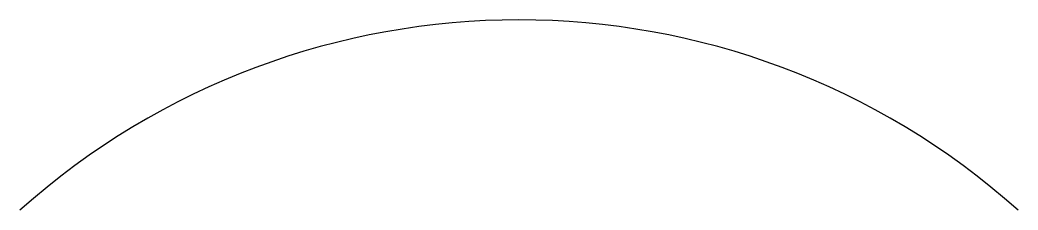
# Model space of a CAD drawing. Extents: x 177.93 to 178.93, y 149.66 to 149.86.
import ezdxf

# ---------------------------------------------------------------- set-up
doc = ezdxf.new("R2010")
doc.units = 0
doc.header["$MEASUREMENT"] = 0
doc.layers.add('DIM', color=2, linetype='CONTINUOUS')

msp = doc.modelspace()

# ---------------------------------------------------------------- linework, layer by layer
at = {"layer": 'DIM'}
msp.add_arc((178.4345043634484, 149.105661603022), 0.75, 48.18968510421884, 131.8103148957811, dxfattribs=at)

doc.saveas('drawing.dxf')
